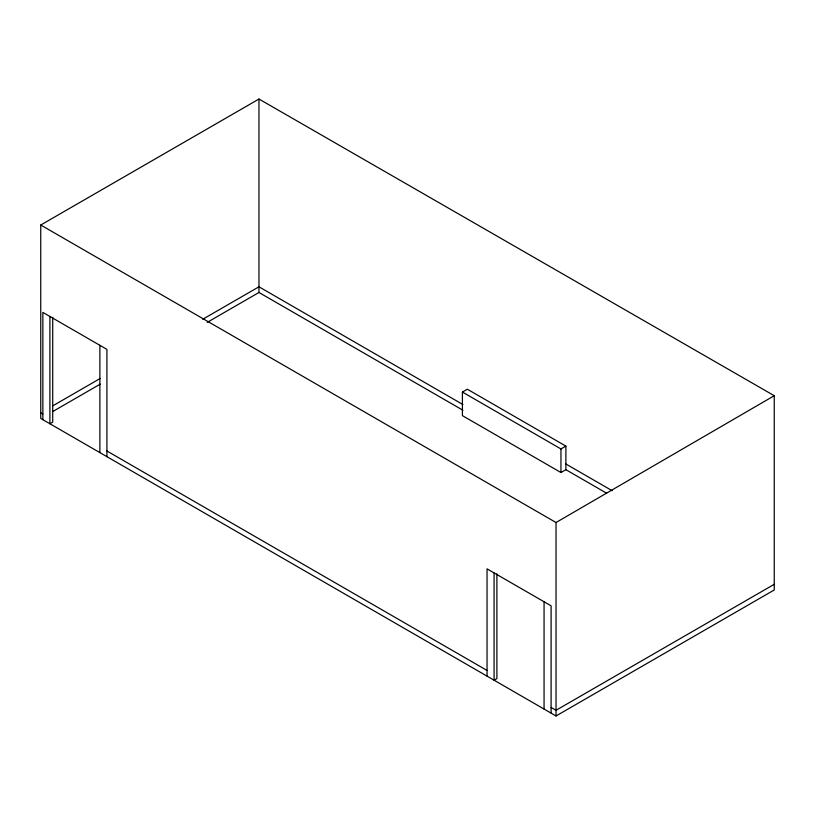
<?xml version="1.0" encoding="UTF-8"?>
<svg xmlns="http://www.w3.org/2000/svg" width="815" height="815" viewBox="0 0 815 815"><rect width="100%" height="100%" fill="white"/><g stroke="black" fill="none" stroke-linecap="round" stroke-linejoin="round"><path stroke-width="1.22" d="M556.034 715.967L556.034 522.517L774.25 395.713L258.966 99.033L40.75 225.022L40.75 418.472L556.034 715.967L774.25 589.979L774.25 395.713M52.873 405.788L100.265 378.425M202.762 319.246L258.966 286.798L462.92 404.546M52.873 411.473L100.265 384.11M207.173 322.394L258.966 292.483L462.92 410.24M565.885 469.685L560.954 472.527L462.411 415.63L462.411 392.056L467.331 389.213L565.885 446.111L565.885 469.685L606.676 493.238M462.411 392.056L560.954 448.953L565.885 446.111M774.25 584.294L556.034 710.283L551.103 707.43M565.885 463.99L612.187 490.722M40.75 225.022L556.034 522.517M40.75 412.787L42.859 414M106.918 450.99L487.044 670.45M560.954 448.953L560.954 472.527M551.103 713.125L551.103 605.83L487.044 568.85L487.044 676.144M544.063 601.765L544.063 709.06M496.895 573.811L496.895 678.579L494.084 680.209L494.084 572.914M258.966 99.033L258.966 292.483M106.918 456.675L106.918 349.38L42.859 312.4L42.859 419.694M99.878 345.315L99.878 452.61M52.72 317.361L52.72 422.129L49.898 423.759L49.898 316.464"/></g></svg>
